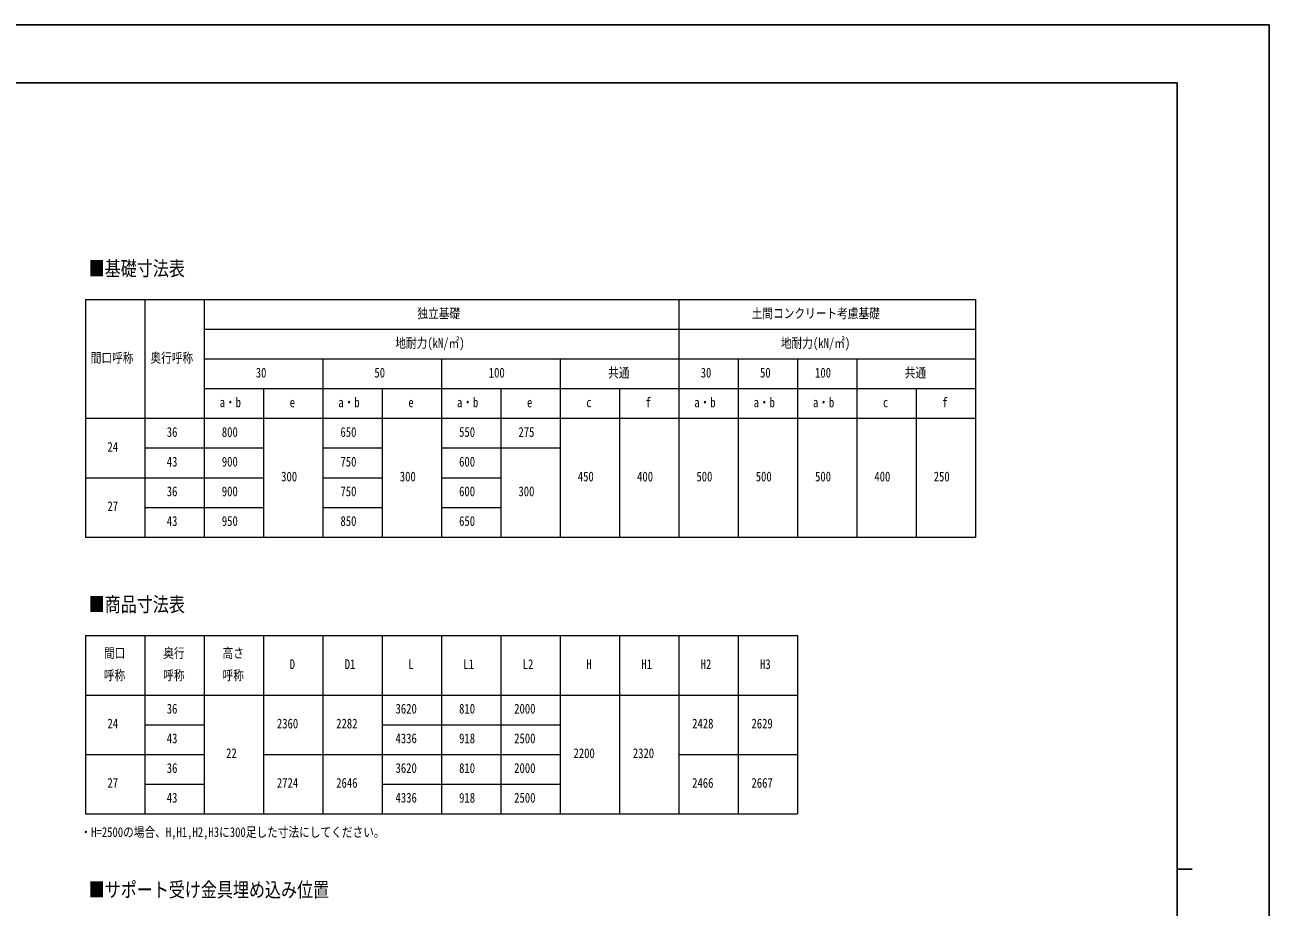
# Model space of a CAD drawing. Units: millimetres, scale not verified. Extents: x -10512 to 10512, y -7425 to 7425.
# Drawn here: x 26 to 10512, y -7 to 7425 of the extents above; entities that cross this region are included whole.
import ezdxf
from ezdxf.enums import TextEntityAlignment as Align

# ---------------------------------------------------------------- set-up
doc = ezdxf.new("R2010")
doc.units = ezdxf.units.MM
doc.header["$LTSCALE"] = 30
doc.layers.add('0-1_TABLE1', color=7, linetype='Continuous', lineweight=18)
doc.layers.add('0-2_USER1', color=3, linetype='Continuous')
doc.layers.add('0-7_YKK_ZWAK', color=7, linetype='Continuous')
doc.styles.add('ＭＳ ゴシック', font='')
doc.styles.get('ＭＳ ゴシック').set_extended_font_data('MS Gothic')

msp = doc.modelspace()

# ---------------------------------------------------------------- linework, layer by layer
at = {"layer": '0-1_TABLE1'}
for p, q in [((537.55, 5110.5), (8037.55, 5110.5)), ((537.55, 5110.5), (537.55, 3110.5)), ((1037.55, 5110.5), (1037.55, 3110.5)), ((1537.55, 5110.5), (1537.55, 3110.5)), ((1537.55, 4860.5), (8037.55, 4860.5)), ((1537.55, 4610.5), (8037.55, 4610.5)), ((2537.55, 4610.5), (2537.55, 3110.5)), ((3537.55, 4610.5), (3537.55, 3110.5)), ((6037.55, 4610.5), (6037.55, 3110.5)), ((6537.55, 4610.5), (6537.55, 3110.5)), ((7037.55, 4610.5), (7037.55, 3110.5)), ((1537.55, 4360.5), (8037.55, 4360.5)), ((2037.55, 4360.5), (2037.55, 3110.5)), ((3037.55, 4360.5), (3037.55, 3110.5)), ((7537.55, 4360.5), (7537.55, 3110.5)), ((537.55, 4110.5), (8037.55, 4110.5)), ((1037.55, 3860.5), (2037.55, 3860.5)), ((2537.55, 3860.5), (3037.55, 3860.5)), ((3537.55, 3860.5), (4537.55, 3860.5)), ((537.55, 3610.5), (2037.55, 3610.5)), ((2537.55, 3610.5), (3037.55, 3610.5)), ((3537.55, 3610.5), (4037.55, 3610.5)), ((1037.55, 3360.5), (2037.55, 3360.5)), ((2537.55, 3360.5), (3037.55, 3360.5)), ((3537.55, 3360.5), (4037.55, 3360.5)), ((537.55, 2279.5), (6537.55, 2279.5)), ((537.55, 2279.5), (537.55, 779.5)), ((1037.55, 2279.5), (1037.55, 779.5)), ((1537.55, 2279.5), (1537.55, 779.5)), ((2037.55, 2279.5), (2037.55, 779.5)), ((2537.55, 2279.5), (2537.55, 779.5)), ((3037.55, 2279.5), (3037.55, 779.5)), ((3537.55, 2279.5), (3537.55, 779.5)), ((4037.55, 2279.5), (4037.55, 779.5)), ((4537.55, 2279.5), (4537.55, 779.5)), ((5037.55, 2279.5), (5037.55, 779.5)), ((5537.55, 2279.5), (5537.55, 779.5)), ((6037.55, 2279.5), (6037.55, 779.5)), ((6537.55, 2279.5), (6537.55, 779.5)), ((537.55, 1779.5), (6537.55, 1779.5)), ((1037.55, 1529.5), (1537.55, 1529.5)), ((3037.55, 1529.5), (4537.55, 1529.5)), ((537.55, 1279.5), (1537.55, 1279.5)), ((2037.55, 1279.5), (4537.55, 1279.5)), ((5537.55, 1279.5), (6537.55, 1279.5)), ((1037.55, 1029.5), (1537.55, 1029.5)), ((3037.55, 1029.5), (4537.55, 1029.5))]:
    msp.add_line(p, q, dxfattribs=at)
for points in [[(5537.55, 5110.5), (5537.55, 4110.5), (5537.55, 3110.5)], [(8037.55, 5110.5), (8037.55, 4360.5), (8037.55, 3110.5)], [(4537.55, 4610.5), (4537.55, 4110.5), (4537.55, 3110.5)], [(4037.55, 4360.5), (4037.55, 3860.5), (4037.55, 3110.5)], [(5037.55, 4360.5), (5037.55, 4110.5), (5037.55, 3110.5)], [(537.55, 3110.5), (2037.55, 3110.5), (2537.55, 3110.5), (3037.55, 3110.5), (3537.55, 3110.5), (4037.55, 3110.5), (5537.55, 3110.5), (6037.55, 3110.5), (8037.55, 3110.5)], [(537.55, 779.5), (1537.55, 779.5), (2037.55, 779.5), (4537.55, 779.5), (5537.55, 779.5), (6537.55, 779.5)]]:
    msp.add_lwpolyline(points, dxfattribs=at)
at = {"layer": '0-7_YKK_ZWAK'}
for p, q in [((9737.55, 6937.5), (-9762.45, 6937.5)), ((9737.55, 6937.5), (9737.55, -6312.5)), ((9737.55, 312.5), (9862.55, 312.5))]:
    msp.add_line(p, q, dxfattribs=at)
msp.add_lwpolyline([(-10512.5, -7425), (10512.5, -7425), (10512.5, 7425), (-10512.5, 7425)], close=True, dxfattribs=at)

# ---------------------------------------------------------------- texts
at = {"layer": '0-1_TABLE1', "style": 'ＭＳ ゴシック', "width": 0.8}
for s, p in [('独立基礎', (3333.55, 4929.25)), ('土間コンクリート考慮基礎', (6151.55, 4929.25)), ('地耐力(kN/㎡)', (3147.55, 4679.25)), ('地耐力(kN/㎡)', (6397.55, 4679.25)), ('間口呼称', (580.55, 4554.25)), ('奥行呼称', (1083.55, 4554.25)), ('30', (1971.55, 4429.25)), ('50', (2971.55, 4429.25)), ('100', (3935.55, 4429.25)), ('共通', (4941.55, 4429.25)), ('30', (5721.55, 4429.25)), ('50', (6221.55, 4429.25)), ('100', (6685.55, 4429.25)), ('共通', (7441.55, 4429.25)), ('a・b', (1667.55, 4179.25)), ('e', (2257.55, 4179.25)), ('a・b', (2667.55, 4179.25)), ('e', (3257.55, 4179.25)), ('a・b', (3667.55, 4179.25)), ('e', (4257.55, 4179.25)), ('c', (4757.55, 4179.25)), ('f', (5257.55, 4179.25)), ('a・b', (5667.55, 4179.25)), ('a・b', (6167.55, 4179.25)), ('a・b', (6667.55, 4179.25)), ('c', (7257.55, 4179.25)), ('f', (7757.55, 4179.25)), ('36', (1221.55, 3929.25)), ('800', (1685.55, 3929.25)), ('650', (2685.55, 3929.25)), ('550', (3685.55, 3929.25)), ('275', (4185.55, 3929.25)), ('24', (721.55, 3804.25)), ('43', (1221.55, 3679.25)), ('900', (1685.55, 3679.25)), ('750', (2685.55, 3679.25)), ('600', (3685.55, 3679.25)), ('300', (2185.55, 3554.25)), ('300', (3185.55, 3554.25)), ('450', (4685.55, 3554.25)), ('400', (5185.55, 3554.25)), ('500', (5685.55, 3554.25)), ('500', (6185.55, 3554.25)), ('500', (6685.55, 3554.25)), ('400', (7185.55, 3554.25)), ('250', (7685.55, 3554.25)), ('36', (1221.55, 3429.25)), ('900', (1685.55, 3429.25)), ('750', (2685.55, 3429.25)), ('600', (3685.55, 3429.25)), ('300', (4185.55, 3429.25)), ('27', (721.55, 3304.25)), ('43', (1221.55, 3179.25)), ('950', (1685.55, 3179.25)), ('850', (2685.55, 3179.25)), ('650', (3685.55, 3179.25)), ('間口', (691.55, 2067)), ('奥行', (1191.55, 2067)), ('高さ', (1691.55, 2067)), ('呼称', (691.55, 1879.5)), ('呼称', (1191.55, 1879.5)), ('呼称', (1691.55, 1879.5)), ('D', (2257.55, 1973.25)), ('D1', (2721.55, 1973.25)), ('L', (3257.55, 1973.25)), ('L1', (3721.55, 1973.25)), ('L2', (4221.55, 1973.25)), ('H', (4757.55, 1973.25)), ('H1', (5221.55, 1973.25)), ('H2', (5721.55, 1973.25)), ('H3', (6221.55, 1973.25)), ('36', (1221.55, 1598.25)), ('3620', (3149.55, 1598.25)), ('810', (3685.55, 1598.25)), ('2000', (4149.55, 1598.25)), ('24', (721.55, 1473.25)), ('2360', (2149.55, 1473.25)), ('2282', (2649.55, 1473.25)), ('2428', (5649.55, 1473.25)), ('2629', (6149.55, 1473.25)), ('43', (1221.55, 1348.25)), ('4336', (3149.55, 1348.25)), ('918', (3685.55, 1348.25)), ('2500', (4149.55, 1348.25)), ('22', (1721.55, 1223.25)), ('2200', (4649.55, 1223.25)), ('2320', (5149.55, 1223.25)), ('36', (1221.55, 1098.25)), ('3620', (3149.55, 1098.25)), ('810', (3685.55, 1098.25)), ('2000', (4149.55, 1098.25)), ('27', (721.55, 973.25)), ('2724', (2149.55, 973.25)), ('2646', (2649.55, 973.25)), ('2466', (5649.55, 973.25)), ('2667', (6149.55, 973.25)), ('43', (1221.55, 848.25)), ('4336', (3149.55, 848.25)), ('918', (3685.55, 848.25)), ('2500', (4149.55, 848.25))]:
    msp.add_text(s, height=82.48, dxfattribs=at).set_placement(p, align=Align.BOTTOM_LEFT)
at = {"layer": '0-2_USER1', "style": 'ＭＳ ゴシック', "width": 0.8}
for s, height, p in [('■基礎寸法表', 123.8, (563.49, 5274.2)), ('■商品寸法表', 123.8, (563.49, 2444.2)), ('・H=2500の場合、H,H1,H2,H3に300足した寸法にしてください。', 82.48, (494.5, 558.5)), ('■サポート受け金具埋め込み位置', 123.8, (563.49, 40.2))]:
    msp.add_text(s, height=height, dxfattribs=at).set_placement(p, align=Align.BOTTOM_LEFT)

doc.saveas('drawing.dxf')
